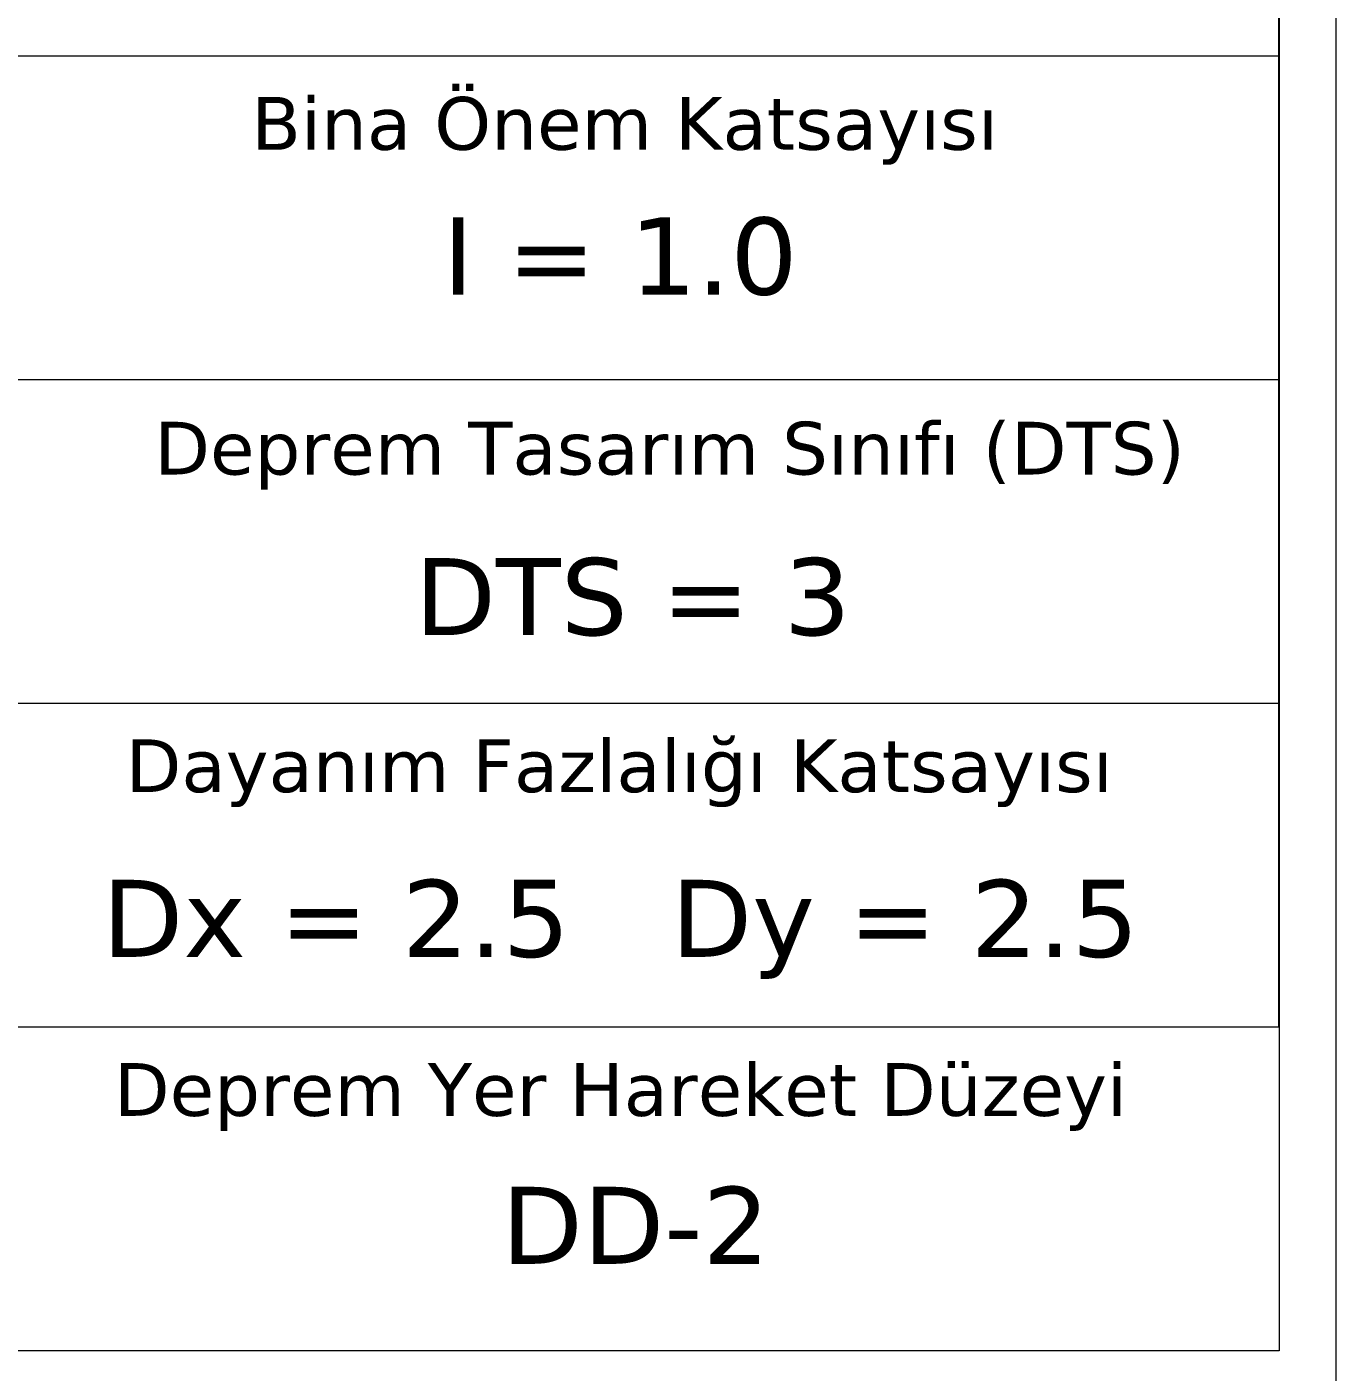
# Model space of a CAD drawing. Header units: millimetres. Extents: x 2232 to 85269, y -3593 to 5869.
# Drawn here: x 31450.5 to 31588.8, y -3134.9 to -2992.8 of the extents above; entities that cross this region are included whole.
import ezdxf

# ---------------------------------------------------------------- set-up
doc = ezdxf.new("R2010")
doc.units = ezdxf.units.MM
doc.layers.add('Standart', color=7, linetype='Continuous')
doc.styles.add('verdana_1_18', font='verdana.ttf', dxfattribs={"height": 0.2})

msp = doc.modelspace()

# ---------------------------------------------------------------- linework, layer by layer
at = {"layer": 'Standart', "color": 250, "linetype": 'Continuous', "lineweight": 5}
for points in [[(31588.76, -3441), (31588.76, -1596.57)], [(31582.76, -2995.89), (31312.76, -2995.89)], [(31582.76, -3030.08), (31312.76, -3030.08)], [(31582.76, -3064.27), (31312.76, -3064.27)], [(31582.76, -3098.46), (31312.76, -3098.46)], [(31582.76, -3098.46), (31582.76, -3132.65)], [(31582.76, -3132.65), (31447.76, -3132.65)]]:
    msp.add_lwpolyline(points, dxfattribs=at)
at = {"layer": 'Standart', "color": 158, "linetype": 'Continuous', "lineweight": -3}
msp.add_lwpolyline([(31582.76, -3098.46), (31582.76, -2818.1)], dxfattribs=at)

# ---------------------------------------------------------------- texts
at = {"layer": 'Standart', "color": 1, "linetype": 'Continuous', "lineweight": 5, "style": 'verdana_1_18'}
for s, p in [('Bina Önem Katsayısı', (31474.18, -3005.77)), ('Deprem Tasarım Sınıfı (DTS)', (31463.93, -3040.08)), ('Dayanım Fazlalığı Katsayısı ', (31460.91, -3073.63)), ('Deprem Yer Hareket Düzeyi', (31459.67, -3107.83))]:
    msp.add_text(s, height=5.5714, dxfattribs=at).set_placement(p)
at = {"layer": 'Standart', "color": 254, "linetype": 'Continuous', "lineweight": 5, "style": 'verdana_1_18'}
for s, height, p in [('I = 1.0', 8.143, (31494.37, -3021.07)), ('DTS = 3', 8.143, (31491.43, -3057.05)), ('Dx = 2.5   Dy = 2.5', 8.1429, (31458.4, -3091.04)), ('DD-2', 8.143, (31500.6, -3123.47))]:
    msp.add_text(s, height=height, dxfattribs=at).set_placement(p)

doc.saveas('drawing.dxf')
